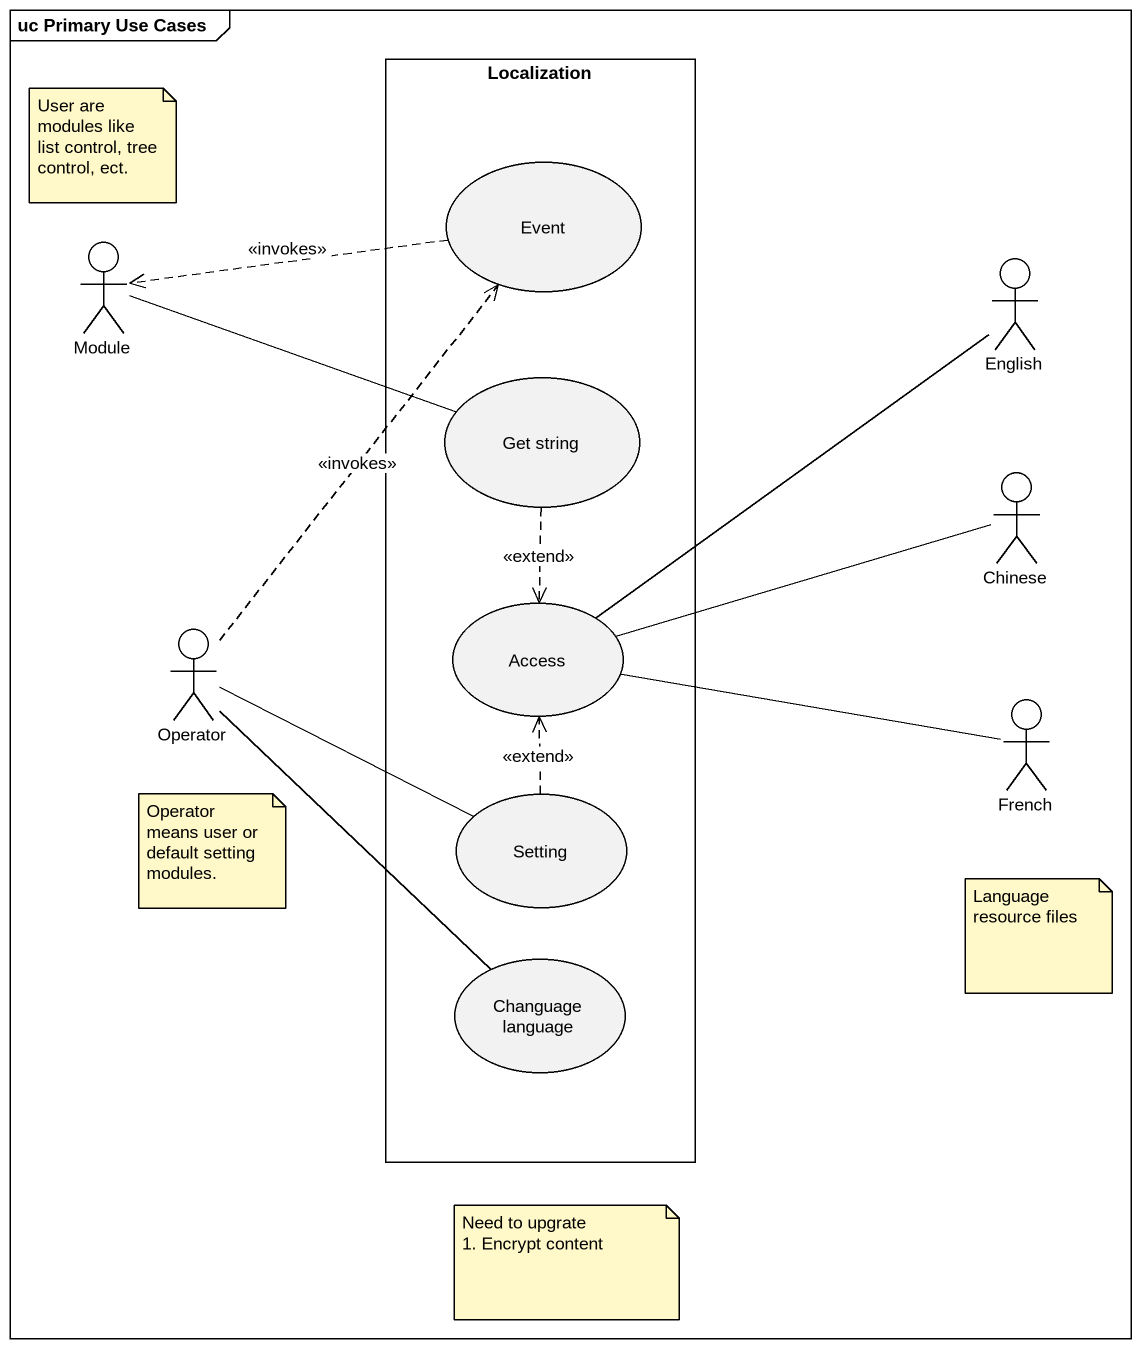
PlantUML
@startuml
mainframe uc Primary Use Cases
rectangle Localization {
  usecase Event
  usecase "Get string" as Get_string
  usecase Access
  usecase Setting
  usecase "Changuage language" as Changuage_language
}
actor Module
actor English
actor Chinese
actor Operator
actor French
Event .left.> Module : <<invokes>>
Module -right- Get_string
Get_string ..> Access : <<extend>>
Operator .up.> Event : <<invokes>>
Operator -right- Setting
Operator -- Changuage_language
Access -up- English
Access -right- Chinese
Access -right- French
Setting .up.> Access : <<extend>>
note as N1
  User are modules like list control, tree control, ect.
end note
note as N2
  Operator means user or default setting modules.
end note
note as N3
  Language resource files
end note
note as N4
  Need to upgrate
  1. Encrypt content
end note
@enduml
